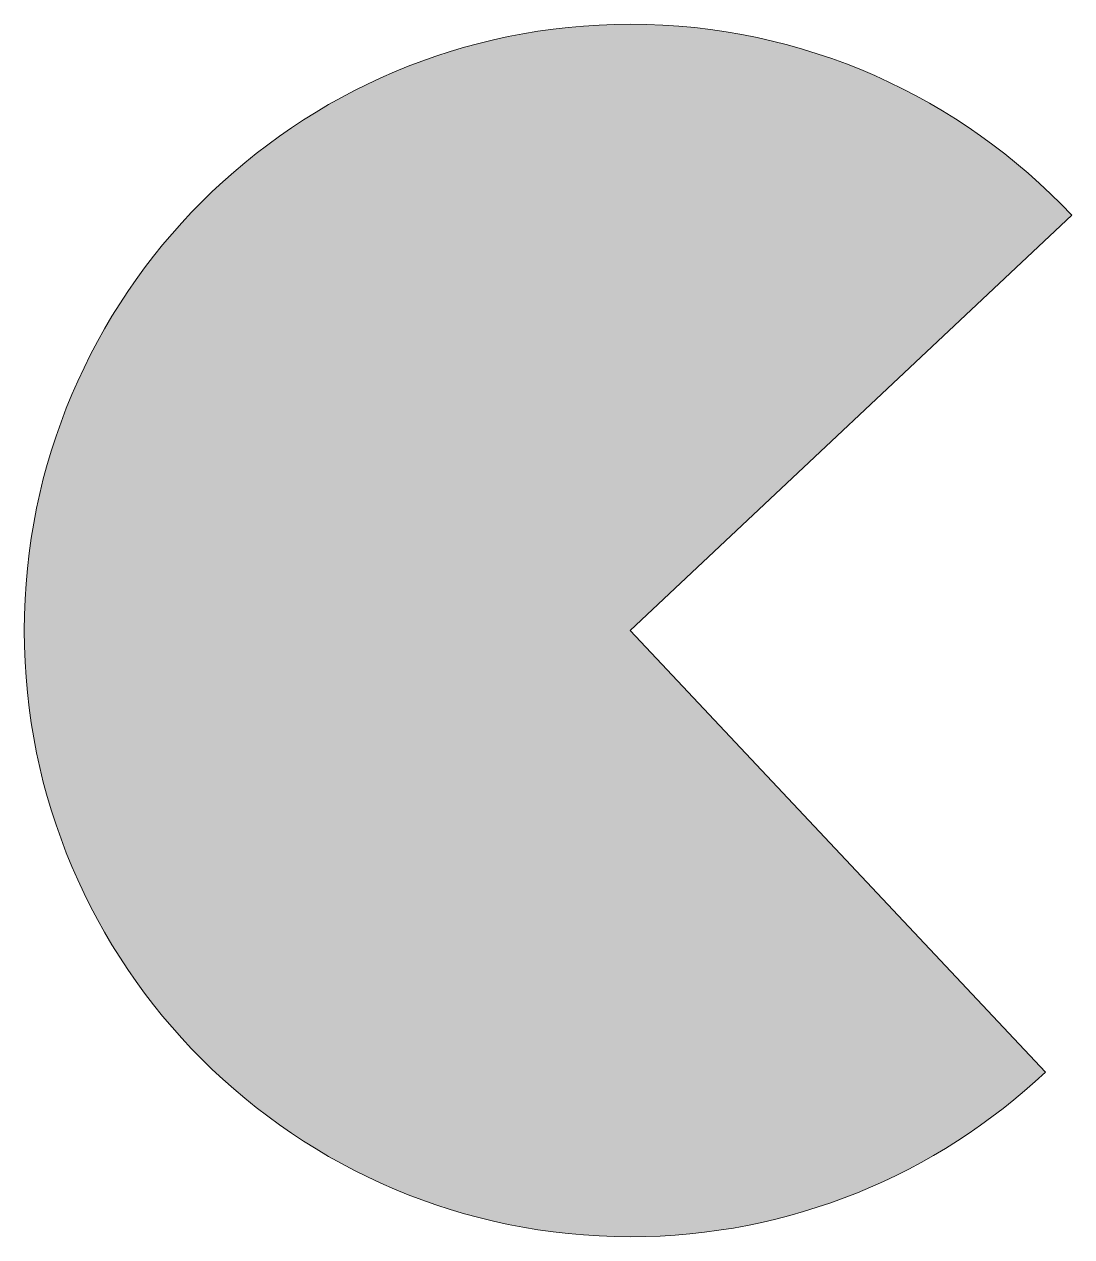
# Model space of a CAD drawing. Header units: inches. Extents: x 18 to 81.9, y -87 to -13.1.
import ezdxf

# ---------------------------------------------------------------- set-up
doc = ezdxf.new("R2010")
doc.units = ezdxf.units.IN
doc.header["$MEASUREMENT"] = 0
doc.layers.add('Layer 1', color=7, linetype='Continuous')

# ---------------------------------------------------------------- blocks, each defined once
blk = doc.blocks.new('block 2')
at = {"layer": 'Layer 1', "true_color": 0xfff100}
h = blk.add_hatch(color=2, dxfattribs=at)
h.dxf.hatch_style = 2
edge = h.paths.add_edge_path()
edge.add_spline(control_points=[(54.94, -50.022), (54.94, -50.022), (54.94, -50.022), (54.94, -50.022), (54.94, -50.022), (81.864, -24.705), (81.864, -24.705), (75.123, -17.54), (65.555, -13.063), (54.94, -13.063), (34.529, -13.063), (17.982, -29.611), (17.982, -50.022), (17.982, -70.434), (34.529, -86.981), (54.94, -86.981), (64.738, -86.981), (73.643, -83.167), (80.257, -76.946), (80.257, -76.946), (54.94, -50.022), (54.94, -50.022)], knot_values=[0, 0, 0, 0, 1, 1, 1, 2, 2, 2, 3, 3, 3, 4, 4, 4, 5, 5, 5, 6, 6, 6, 7, 7, 7, 7], degree=3, periodic=1)
at = {"layer": 'Layer 1', "lineweight": 0}
blk.add_open_spline([(54.94, -50.022), (54.94, -50.022), (54.94, -50.022), (54.94, -50.022), (54.94, -50.022), (81.864, -24.705), (81.864, -24.705), (75.123, -17.54), (65.555, -13.063), (54.94, -13.063), (34.529, -13.063), (17.982, -29.611), (17.982, -50.022), (17.982, -70.434), (34.529, -86.981), (54.94, -86.981), (64.738, -86.981), (73.643, -83.167), (80.257, -76.946), (80.257, -76.946), (54.94, -50.022), (54.94, -50.022)], degree=3, knots=[0, 0, 0, 0, 1, 1, 1, 2, 2, 2, 3, 3, 3, 4, 4, 4, 5, 5, 5, 6, 6, 6, 7, 7, 7, 7], dxfattribs=at)

msp = doc.modelspace()

# ---------------------------------------------------------------- block references
at = {"layer": 'Layer 1'}
msp.add_blockref('block 2', (0, 0), dxfattribs=at)

doc.saveas('drawing.dxf')
